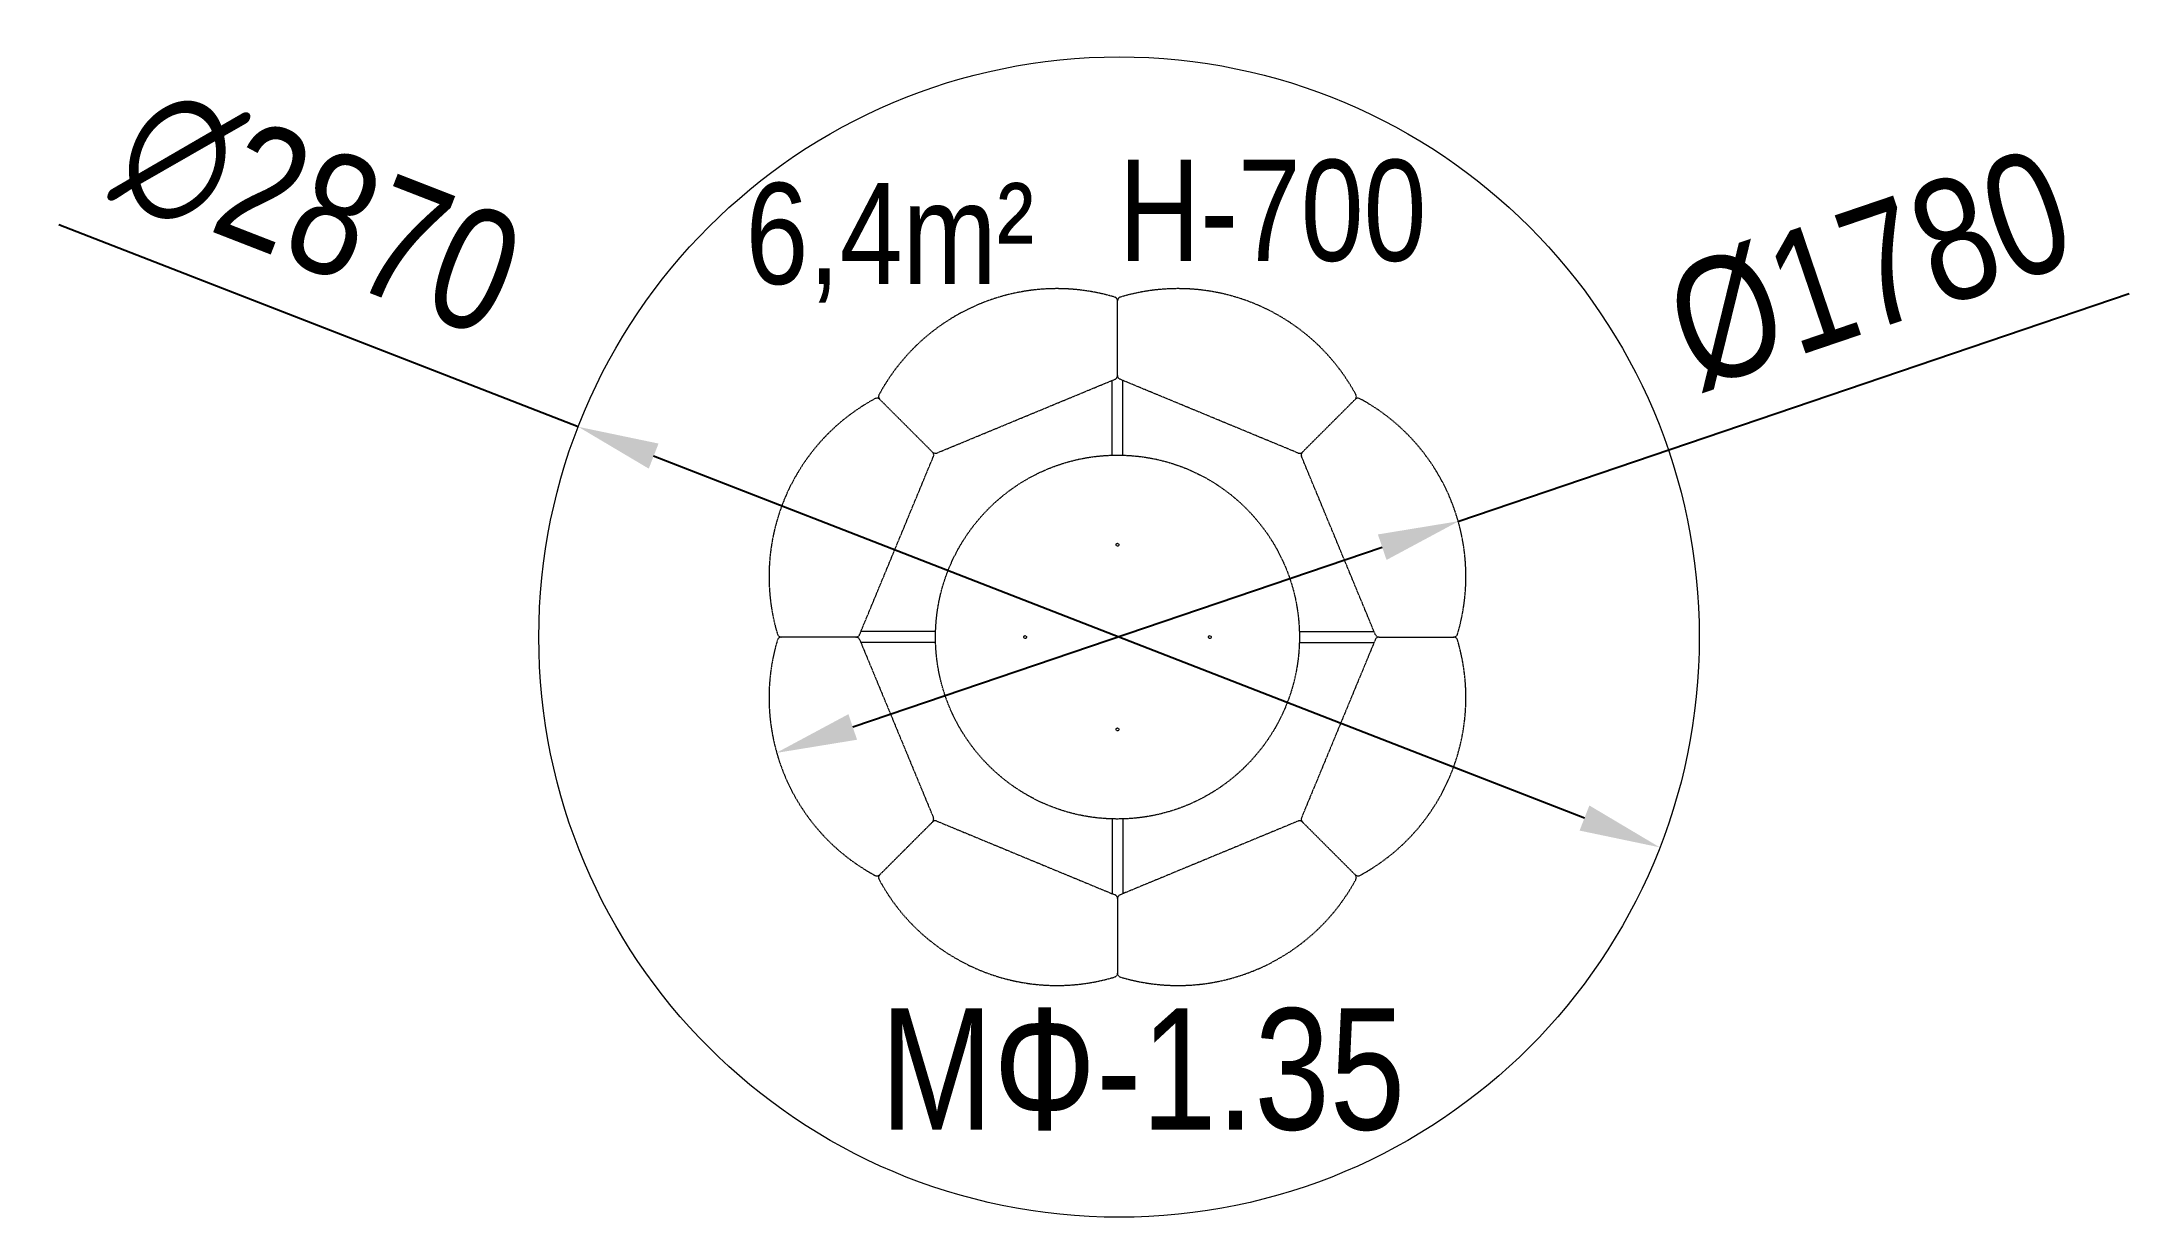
# Model space of a CAD drawing. Header units: millimetres. Extents: x -2510 to 2652, y -1259 to 1648.
import ezdxf

# ---------------------------------------------------------------- set-up
doc = ezdxf.new("R2010")
doc.units = ezdxf.units.MM
doc.linetypes.add('HIDDEN', pattern=[1.905, 1.27, -0.635])
for name, color, linetype in [('DIKOM_АРТИКУЛ', 7, 'Continuous'), ('DIKOM_ЗОНА', 90, 'Continuous'), ('DIKOM_ОБЪЕКТ', 7, 'Continuous'), ('DIKOM_РАЗМЕР_ЗОНА', 7, 'Continuous'), ('DIKOM_РАЗМЕР_ОБЪЕКТА', 7, 'Continuous')]:
    doc.layers.add(name, color=color, linetype=linetype)
doc.styles.add('style1', font='arialbd.ttf', dxfattribs={"width": 0.8})
doc.dimstyles.new('1-50', dxfattribs={"dimtxt": 300, "dimasz": 200, "dimexe": 100, "dimexo": 0, "dimgap": 100, "dimtad": 1, "dimtxsty": 'style1', "dimcen": 200, "dimclrd": 7, "dimclre": 7, "dimclrt": 7, "dimadec": 1, "dimazin": 2, "dimtfac": 1, "dimtmove": 0, "dimatfit": 2, "dimfxl": 0, "dimlwd": 25, "dimlwe": 18, "dimarcsym": 0})

# ---------------------------------------------------------------- blocks, each defined once
blk = doc.blocks.new('*D0')
at = {"layer": 'Defpoints', "color": 0, "linetype": 'Continuous', "transparency": 16777216}
for p in [(994.2, 462.2), (-694.1, -111.1)]:
    blk.add_point(p, dxfattribs=at)
at = {"layer": 'DIKOM_РАЗМЕР_ОБЪЕКТА', "color": 7, "linetype": 'Continuous', "lineweight": 25, "transparency": 16777216}
for p, q in [((994.2, 462.2), (2652.3, 1025.2)), ((-504.7, -46.8), (804.8, 397.9))]:
    blk.add_line(p, q, dxfattribs=at)
at = {"layer": 'DIKOM_РАЗМЕР_ОБЪЕКТА', "color": 7, "linetype": 'Continuous', "transparency": 16777216}
for points in [[(794.1, 429.4), (815.5, 366.3), (994.2, 462.2)], [(-515.4, -15.2), (-494, -78.4), (-694.1, -111.1)]]:
    blk.add_solid(points, dxfattribs=at)
at = {"layer": 'DIKOM_РАЗМЕР_ОБЪЕКТА', "color": 7, "linetype": 'Continuous', "lineweight": 40, "transparency": 16777216, "insert": (2010.9, 1083.6), "char_height": 300, "attachment_point": 5, "rotation": 18.7553, "style": 'style1'}
blk.add_mtext('{\\fArial|b0|i0|c204|p34;%%C1780}', dxfattribs=at)
blk = doc.blocks.new('*D1')
at = {"layer": 'Defpoints', "color": 0, "transparency": 16777216}
for p in [(-1183.5, 695.6), (1491.4, -344.6)]:
    blk.add_point(p, dxfattribs=at)
at = {"layer": 'DIKOM_РАЗМЕР_ЗОНА', "color": 7, "lineweight": 25, "transparency": 16777216}
for p, q in [((-1183.5, 695.6), (-2468.2, 1195.2)), ((1305, -272.1), (-997.1, 623.1))]:
    blk.add_line(p, q, dxfattribs=at)
at = {"layer": 'DIKOM_РАЗМЕР_ЗОНА', "color": 7, "transparency": 16777216}
for points in [[(-985, 654.2), (-1009.1, 592.1), (-1183.5, 695.6)], [(1317.1, -241), (1292.9, -303.1), (1491.4, -344.6)]]:
    blk.add_solid(points, dxfattribs=at)
at = {"layer": 'DIKOM_РАЗМЕР_ЗОНА', "color": 7, "lineweight": 200, "transparency": 16777216, "insert": (-1824.9, 1225.7), "char_height": 300, "attachment_point": 5, "rotation": 338.7504, "style": 'style1'}
blk.add_mtext('{\\fArial|b0|i0|c204|p34;∅2870}', dxfattribs=at)

msp = doc.modelspace()

# ---------------------------------------------------------------- linework, layer by layer
at = {"layer": 'DIKOM_ЗОНА', "color": 3, "lineweight": 15}
msp.add_circle((153.97, 175.53), 1435, dxfattribs=at)
at = {"layer": 'DIKOM_ОБЪЕКТ', "color": 7, "linetype": 'HIDDEN', "lineweight": 15}
for p, q in [((150.042, 822.434), (150.042, 1006.848)), ((150.042, 822.434), (150.042, 1006.848)), ((-296.486, 630.794), (143.869, 813.195)), ((136.542, 625.327), (136.542, 810.16)), ((596.57, 630.794), (156.215, 813.195)), ((163.542, 625.327), (163.542, 810.16)), ((-307.39, 632.956), (-437.791, 763.356)), ((-307.384, 632.962), (-437.785, 763.363)), ((607.468, 632.962), (737.868, 763.363)), ((607.474, 632.956), (737.875, 763.356)), ((-487.623, 181.703), (-305.222, 622.058)), ((787.707, 181.703), (605.306, 622.058)), ((-496.862, 175.53), (-681.277, 175.53)), ((-496.862, 175.53), (-681.277, 175.53)), ((-487.623, 169.357), (-305.222, -270.998)), ((-299.756, 189.03), (-484.588, 189.03)), ((-299.756, 162.03), (-484.588, 162.03)), ((599.839, 189.03), (784.672, 189.03)), ((599.839, 162.03), (784.672, 162.03)), ((787.707, 169.357), (605.306, -270.998)), ((796.946, 175.53), (981.36, 175.53)), ((796.946, 175.53), (981.36, 175.53)), ((-307.39, -281.896), (-437.791, -412.297)), ((-307.384, -281.902), (-437.785, -412.303)), ((-296.486, -279.734), (143.869, -462.135)), ((136.542, -274.268), (136.542, -459.1)), ((596.57, -279.734), (156.215, -462.135)), ((163.542, -274.268), (163.542, -459.1)), ((607.468, -281.902), (737.868, -412.303)), ((607.474, -281.896), (737.875, -412.297)), ((150.042, -471.374), (150.042, -655.789)), ((150.042, -471.374), (150.042, -655.789))]:
    msp.add_line(p, q, dxfattribs=at)
for centre, radius in [((150.042, 175.53), 450), ((150.042, 403.908), 3.5), ((-78.337, 175.53), 3.5), ((378.42, 175.53), 3.5), ((150.042, -52.849), 3.5)]:
    msp.add_circle(centre, radius, dxfattribs=at)
for centre, radius, start, end in [((0.228, 537.219), 500, 73.421169, 151.578831), ((299.856, 537.219), 500, 28.421169, 106.578831), ((140.042, 1006.848), 10, 0, 73.421169), ((160.042, 1006.848), 10, 106.578831, 180), ((-430.714, 770.434), 10, 151.578831, 225), ((140.042, 822.434), 10, 292.5, 0), ((160.042, 822.434), 10, 180, 247.5), ((730.797, 770.434), 10, 315, 28.421169), ((-211.647, 325.344), 500, 118.421169, 196.578831), ((-444.862, 756.285), 10, 45, 118.421169), ((744.946, 756.285), 10, 61.578831, 135), ((511.731, 325.344), 500, 343.421169, 61.578831), ((-314.461, 625.885), 10, 337.5, 45), ((-300.313, 640.033), 10, 225, 292.5), ((600.396, 640.033), 10, 247.5, 315), ((614.545, 625.885), 10, 135, 202.5), ((-211.647, 25.716), 500, 163.421169, 241.578831), ((-681.277, 185.53), 10, 196.578831, 270), ((-681.277, 165.53), 10, 90, 163.421169), ((-496.862, 185.53), 10, 270, 337.5), ((-496.862, 165.53), 10, 22.5, 90), ((511.731, 25.716), 500, 298.421169, 16.578831), ((796.946, 185.53), 10, 202.5, 270), ((796.946, 165.53), 10, 90, 157.5), ((981.36, 185.53), 10, 270, 343.421169), ((981.36, 165.53), 10, 16.578831, 90), ((-314.461, -274.825), 10, 315, 22.5), ((-300.313, -288.973), 10, 67.5, 135), ((600.396, -288.973), 10, 45, 112.5), ((614.545, -274.825), 10, 157.5, 225), ((-444.862, -405.226), 10, 241.578831, 315), ((-430.714, -419.374), 10, 135, 208.421169), ((730.797, -419.374), 10, 331.578831, 45), ((744.946, -405.226), 10, 225, 298.421169), ((0.228, -186.159), 500, 208.421169, 286.578831), ((140.042, -471.374), 10, 360, 67.5), ((160.042, -471.374), 10, 112.5, 180), ((299.856, -186.159), 500, 253.421169, 331.578831), ((140.042, -655.789), 10, 286.578831, 360), ((160.042, -655.789), 10, 180, 253.421169)]:
    msp.add_arc(centre, radius, start, end, dxfattribs=at)

# ---------------------------------------------------------------- texts
at = {"layer": 'DIKOM_АРТИКУЛ', "insert": (-436.596, -742.667), "char_height": 300, "width": 1229.71876, "attachment_point": 1, "style": 'style1'}
msp.add_mtext('{\\fArial|b0|i0|c204|p34;MФ-1.35}', dxfattribs=at)
at = {"layer": 'DIKOM_РАЗМЕР_ОБЪЕКТА', "char_height": 250, "width": 812.38483, "attachment_point": 1, "style": 'style1'}
for s, insert in [('{\\fArial|b0|i0|c204|p34;H-700}', (153.271, 1356.091)), ('{\\fArial|b0|i0|c204|p34;6,4m²}', (-769.706, 1298.807))]:
    msp.add_mtext(s, dxfattribs=dict(at, insert=insert))

# ---------------------------------------------------------------- dimensions: what is measured, and where the dimension line sits
at = {"layer": 'DIKOM_РАЗМЕР_ЗОНА', "color": 3, "lineweight": 200}
dim = msp.add_diameter_dim_2p(p1=(1491.405, -344.559), p2=(-1183.465, 695.619), text='{\\fArial|b0|i0|c204|p34;<>}', dimstyle='1-50', dxfattribs=at)
dim.commit()
dim.dimension.update_dxf_attribs({"geometry": '*D1', "text_midpoint": (-1919.664, 981.905), "dimtype": 163})
at = {"layer": 'DIKOM_РАЗМЕР_ОБЪЕКТА', "color": 7, "linetype": 'Continuous', "lineweight": 40}
dim = msp.add_diameter_dim_2p(p1=(-694.109, -111.108), p2=(994.192, 462.168), text='{\\fArial|b0|i0|c204|p34;%%C1780}', dimstyle='1-50', dxfattribs=at)
dim.commit()
dim.dimension.update_dxf_attribs({"geometry": '*D0', "text_midpoint": (2095.035, 835.967), "dimtype": 163})

doc.saveas('drawing.dxf')
